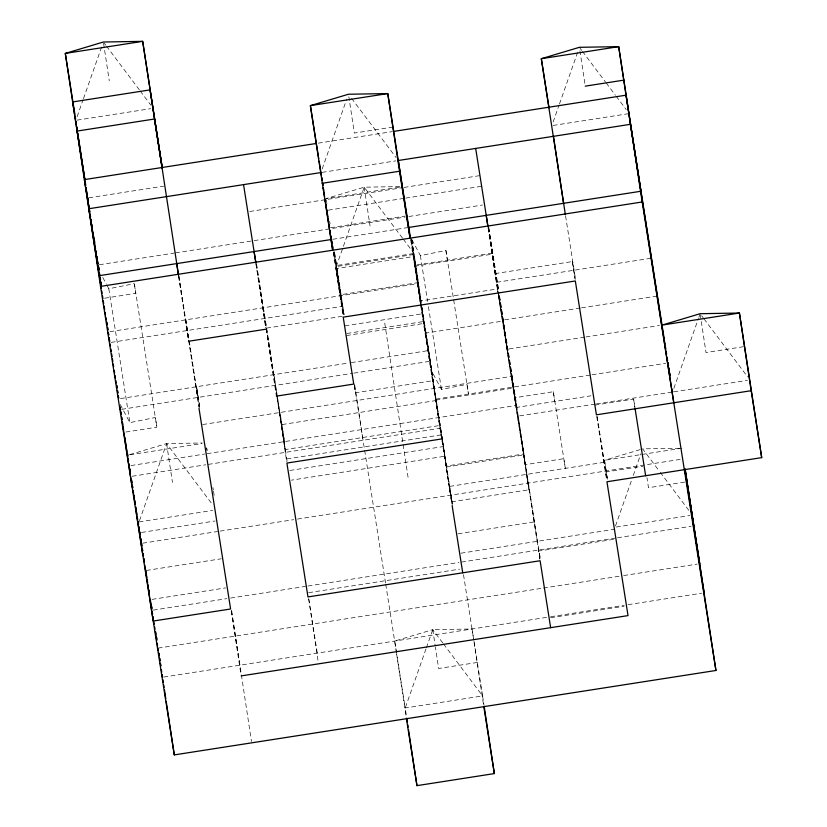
<?xml version="1.0" encoding="UTF-8"?>
<svg xmlns="http://www.w3.org/2000/svg" width="827" height="827" viewBox="0 0 827 827"><rect width="100%" height="100%" fill="white"/><g stroke="black" fill="none" stroke-linecap="round" stroke-linejoin="round"><path stroke-width="0.62" stroke-dasharray="4.13 3.1" d="M77.107 116.721L83.041 99.85M83.465 98.651L102.538 44.42M139.474 520.7L166.599 443.582L202.088 442.983M322.189 168.946L346.771 99.054M399.679 186.602L364.19 187.191L336.641 265.519L344.073 314.694M553.118 122.024L559.052 105.153M559.476 103.944L578.549 49.723M425.977 648.937L405.22 707.984L406.564 716.895M426.401 647.727L432.759 629.657L472.052 628.996L483.805 706.661M615.484 526.003L631.59 480.208M633.286 475.391L640.915 453.703M673.85 388.411L698.433 318.519M698.856 317.32L700.128 313.702M402.522 238.166L364.19 187.191L326.107 198.594L399.679 187.129M129.746 454.612L166.599 443.582L211.836 503.726M640.16 449.619L604.527 460.277L607.421 479.381M442.724 642.91L432.759 629.657L394.675 641.059L396.412 652.513M107.003 285.377L108.802 288.768L134.325 283.64L156.872 427.197L125.704 432.056M411.98 239.789L420.385 255.605L445.908 250.467L468.454 394.034L466.986 384.328L441.463 389.455L431.849 371.385L421.822 307.644M120.266 404.548L129.88 422.628L155.404 417.49L156.872 427.197M77.097 120.142L150.679 108.678M393.032 127.038L354.338 133.064L349.604 101.752M318.302 143.154L392.112 131.648M88.851 197.808L163.684 186.137M553.118 125.446L627.951 113.775M322.189 172.357L395.761 160.893M249.744 211.485L402.801 187.626M404.072 187.429L480.601 175.5M328.319 210.161L404.434 198.304M405.695 198.108L481.81 186.24M330.511 227.725L405.354 216.054M99.385 264.733L174.228 253.072M175.489 252.876L251.604 241.008M254.137 240.616L405.085 217.087M408.9 216.488L482.472 205.024M332.723 239.292L407.566 227.621M104.626 298.206L135.793 293.347L134.325 283.64M413.758 254.489L336.382 266.552L344.135 315.8M492.344 253.165L414.968 265.229L420.984 303.478M414.709 266.263L492.086 254.199L525.166 464.691L563.859 458.665L565.327 468.371L553.315 391.729L514.632 397.766M109.919 331.668L418.162 283.62M495.022 273.613L572.398 261.549L575.21 279.402M111.128 342.399L341.996 306.414L333.446 252.111L343.009 315.873M496.748 282.296L651.511 258.169M488.106 227.89L497.347 288.985L419.971 301.049L420.374 303.602M342.192 316.317L266.087 328.185L256.339 263.73M344.931 325.828L422.308 313.774M346.916 333.477L424.292 321.424M346.399 335.545L423.775 323.481M580.265 308.037L502.878 320.101L516.1 407.473L590.974 395.802M581.526 307.84L657.641 295.973M120.453 398.593L348.787 363.001M351.32 362.608L428.696 350.545M121.662 409.334L352.529 373.339M353.801 373.142L429.906 361.285L452.379 503.974M584.668 337.158L507.292 349.221L498.743 294.919M585.929 336.961L659.501 325.497M354.276 385.186L355.465 392.763L432.841 380.699M202.698 424.53L512.213 376.285L499.001 292.417M743.442 346.699L706 352.529L700.314 314.953M436.046 399.09L590.798 374.962M592.07 374.765L665.642 363.301M435.777 400.113L513.164 388.059M129.787 454.778L202.088 443.51M130.997 465.549L204.569 454.054M207.101 453.672L516.617 405.416L498.805 292.313M132.206 476.259L205.778 464.784M208.311 464.392L440.45 428.21M595.202 404.093L517.826 416.146L540.289 558.845L538.894 550.007M596.474 403.886L671.307 392.225M673.85 391.833L747.422 380.358M594.944 405.116L633.627 399.09L635.022 407.928M441.039 434.899L286.287 459.026L286.69 461.58M289.905 470.46L443.396 446.539L444.864 456.246L291.373 480.167M446.322 467.048L523.698 454.984M139.05 521.909L212.622 510.435M141.531 532.443L215.103 520.979M681.903 448.213L604.527 460.277L607.514 479.226M604.01 462.334L449.257 486.462L452.038 504.139M142.74 543.184L217.584 531.523M220.116 531.12L293.688 519.656M297.493 519.067L683.112 458.954M605.478 472.041L642.92 466.211M451.583 501.834L528.96 489.77L513.422 387.026M684.684 482.069L648.482 487.713L646.972 477.696M146.389 570.444L221.233 558.783M458.127 533.777L534.232 521.909M152.065 599.379L225.637 587.904M616.332 527.006L689.904 515.541M461.063 553.191L614.544 529.27M153.274 610.109L226.846 598.645M230.65 598.055L305.494 586.384M308.037 585.992L458.985 562.463M461.518 562.071L616.27 537.943M617.542 537.746L691.114 526.282M613.479 539.369L538.635 551.04L540.031 559.879M308.626 592.68L459.585 569.152M158.143 648.11L542.233 588.245M543.504 588.049L619.857 576.14M623.672 575.551L697.244 564.086M163.818 677.044L548.167 617.128M550.699 616.735L624.271 605.271M628.075 604.671L701.647 593.207M550.441 617.769L624.013 606.294M477.324 662.458L438.63 668.485L435.415 647.19M679.37 448.265L642.61 448.875L659.481 471.307M581.691 50.375L579.396 47.315L585.082 84.892M582.456 51.388L605.457 81.976M606.222 82.989L615.422 95.229M616.187 96.242L626.153 109.495M701.658 315.738L703.198 317.775M703.963 318.798L747.66 376.905M660.246 472.331L689.377 511.065M351.537 98.31L395.999 157.44M403.287 239.189L414.017 253.465L421.45 302.63M104.15 43.035L105.68 45.072M106.445 46.085L139.412 89.926M140.176 90.949L150.907 105.215M443.499 643.933L482.596 695.921L483.94 704.831M102.796 277.469L106.404 284.25M565.575 215.93L575.52 279.071M597.187 416.715L607.132 479.856M596.732 416.488L606.791 480.022M488.798 227.601L498.805 291.145M488.602 227.497L498.609 291.042M488.375 227.911L498.712 293.575M498.908 294.846L523.956 453.951L446.58 466.014L421.129 304.377M488.199 227.994L498.536 293.657M526.634 474.398L537.168 541.323M497.347 288.985L528.96 489.77M420.385 255.605L427.611 301.493M428.417 306.6L441.463 389.455M411.867 239.83L414.017 253.465L336.641 265.519L334.449 251.635M411.66 239.654L418.421 282.586L341.044 294.65L334.284 251.718M411.205 239.416L421.15 302.558M421.946 307.613L452.307 503.912M411.184 240.078L421.015 302.548M463.502 574.693L473.809 640.15M474.005 641.39L482.596 695.921L405.22 707.984L396.671 653.681M441.949 439.261L413.242 256.556L335.865 268.61L343.215 315.335M442.145 440.522L452.286 504.925M420.571 304.874L451.976 504.356M326.303 199.855L326.903 203.649M329.684 221.326L330.076 223.848M340.786 295.673L343.97 315.883M333.612 252.039L343.463 316.121M354.525 385.971L364.459 449.113M364.655 450.374L385.537 582.963M385.733 584.234L396.464 652.42M256.453 263.544L284.478 441.597L280.074 412.466M256.07 264.175L266.408 329.839M287.093 461.249L266.48 330.707L276.363 396.143M308.75 598.82L317.299 653.113M206.678 447.872L207.06 450.353M212.921 487.537L213.304 490.018M213.5 491.259L214.286 496.21M199.752 406.936L196.568 386.726L199.648 407.101M178.694 276.239L199.369 407.566M231.374 610.874L239.923 665.177M108.802 288.768L129.88 422.628M633.627 399.09L634.919 407.587M597.115 416.756L606.584 479.329M572.398 261.549L574.972 278.544M553.315 391.729L554.783 401.436M512.213 376.285L539.928 559.528M488.478 227.621L498.454 293.564M498.65 294.815L502.62 321.124L425.243 333.188L421.346 307.386M445.908 250.467L447.376 260.174M422.215 307.644L442.156 439.488M442.342 440.739L452.193 505.876M411.484 239.458L421.45 305.328M421.646 306.61L441.659 438.951M410.781 237.525L421.15 306.104M410.75 240.088L420.581 305.091M432.759 629.657L435.229 645.939M364.19 187.191L370.062 226.029M384.741 323.109L408.238 478.44M348.849 96.738L349.418 100.491M396.609 653.785L406.429 718.725M354.597 384.255L363.063 440.274M334.108 251.522L343.67 314.777M354.37 385.475L355.465 392.763M308.688 598.924L318.312 662.582M273.944 374.662L285.687 452.338M263.41 307.737L276.621 395.11M277.004 397.622L286.597 461.052M255.812 263.007L265.632 327.937M231.653 610.502L251.48 741.571M206.667 448.027L207.05 450.581M231.312 610.977L240.75 673.374M186.034 319.801L197.777 397.467M178.963 275.794L198.79 406.925M178.632 276.383L188.267 340.052M166.599 443.582L172.471 482.41M103.571 43.262L109.257 80.85M436.253 400.506L281.5 424.633L285.305 449.568L440.067 425.44L436.253 400.506"/><path stroke-width="1.24" d="M585.268 86.142L623.951 80.116M315.749 143.557L84.385 179.614L94.723 245.288L90.867 219.724M393.383 131.452L626.029 95.188L673.788 402.77M322.127 183.294L399.513 171.241L387.76 93.575L348.467 94.237L310.383 105.629L332.671 250.23L325.735 204.393M331.462 239.489L99.323 275.67L94.919 246.549M410.564 238.827L408.838 227.425L640.966 191.244L618.689 46.653L579.396 47.315L541.313 58.707L565.379 214.669M685.221 469.291L715.934 670.48L174.29 754.906L100.532 286.411L642.176 201.984L618.689 46.653L541.313 58.707L549.066 107.955M188.453 341.272L265.829 329.218M276.363 396.143L353.739 384.079L343.205 317.154L575.334 280.973L596.412 414.823L751.164 390.706L739.421 313.04L700.128 313.702L662.045 325.104L739.421 313.04L761.698 457.631L606.946 481.759L628.024 615.608L241.133 675.917M441.659 438.951L286.897 463.068L307.975 596.929L540.103 560.747L550.648 627.672M406.429 718.725L416.963 785.65L494.339 773.586L484.136 706.113M751.164 390.706L761.698 457.631M684.828 468.713L699.787 563.683M664.226 338.987L630.432 124.319L398.304 160.5L410.047 238.166L399.513 171.241M664.629 341.52L665.022 344.042M665.425 346.565L665.818 349.097M666.221 351.62L666.614 354.142M667.213 357.936L667.606 360.458M668.009 362.981L668.402 365.513M668.805 368.036L669.198 370.558M669.601 373.091L669.994 375.613M684.704 469.054L704.191 592.814M642.176 201.984L715.934 670.48M635.105 408.796L645.639 475.721M475.68 148.436L488.002 226.732M408.838 227.425L387.76 93.575L310.383 105.629L318.736 158.67M452.193 505.876L462.727 572.801M483.805 706.661L494.339 773.586M319.129 161.193L321.321 175.086L320.917 172.564L88.789 208.745L101.318 288.303M321.713 177.609L322.117 180.141M322.509 182.664L322.912 185.186M323.305 187.708L323.708 190.241M324.101 192.763L324.504 195.286M325.094 199.08L325.497 201.602M325.89 204.124L326.293 206.657M326.686 209.179L327.089 211.702M327.482 214.234L327.885 216.757M328.278 219.279L328.67 221.812M329.074 224.334L329.466 226.856M330.066 230.65L330.469 233.173M330.862 235.695L331.255 238.228M332.847 248.327L332.454 245.805L332.795 248.348M243.541 184.617L255.874 262.914L254.085 251.553M162.144 166.92L150.018 89.895L72.642 101.948L84.767 178.983L78.534 138.223M162.175 168.263L154.422 119.016L77.045 131.079L85.594 185.372M178.487 274.977L142.678 41.35L103.385 42.012L65.302 53.414L100.532 286.411M198.987 408.207L230.599 608.992L153.222 621.046L144.746 565.027M74.844 114.023L65.302 53.414L142.678 41.35L162.082 166.951M75.236 116.555L75.639 119.078M85.16 181.506L85.563 184.039M87.745 197.922L88.148 200.454M94.309 239.623L94.712 242.166M98.516 266.304L98.909 268.847M100.997 282.172L101.401 284.715M85.987 187.905L87.186 195.482L86.049 187.874M87.972 200.527L87.579 198.004L88.158 201.84M88.572 204.321L88.975 206.843M89.368 209.365L89.771 211.898M90.164 214.42L90.556 216.943M90.96 219.475L91.352 221.998M91.756 224.52L92.148 227.053M93.544 235.891L94.733 243.469M95.136 245.991L95.529 248.513M95.932 251.046L96.325 253.569M98.909 269.984L98.31 266.201L98.889 270.026M99.312 272.507L99.705 275.04M100.108 277.562L100.501 280.084M100.904 282.617L101.297 285.139M151.382 605.178L151.775 607.7M155.559 631.694L155.952 634.226M156.355 636.749L156.748 639.271M101.711 290.825L102.103 293.347M102.507 295.88L102.899 298.402M103.303 300.925L103.695 303.457M104.099 305.98L104.688 309.763M105.091 312.296L105.484 314.818M105.887 317.341L106.28 319.873M106.683 322.396L107.076 324.918M107.479 327.44L107.872 329.973M108.275 332.495L108.668 335.018M109.66 341.334L109.071 337.55L109.671 341.324M110.063 343.867L110.456 346.389M110.859 348.911L111.252 351.434M111.655 353.966L112.048 356.489M112.451 359.011L112.844 361.544M113.237 364.066L113.64 366.588M114.24 370.382L114.633 372.905M115.036 375.427L115.429 377.96M115.821 380.482L116.225 383.004M116.617 385.537L117.02 388.059M117.413 390.582L117.816 393.114M118.209 395.637L118.612 398.159M119.998 406.998L120.401 409.53L120.008 406.977M120.794 412.053L121.197 414.575M121.993 419.63L121.59 417.108L121.941 419.713M122.386 422.152L122.789 424.685M123.182 427.208L123.574 429.73M124.774 437.307L126.159 446.146M126.562 448.679L126.955 451.201M127.358 453.723L127.751 456.246M128.154 458.778L128.547 461.301M128.95 463.823L129.343 466.356M129.746 468.878L130.335 472.672M132.723 487.816L132.33 485.294L132.671 487.909M133.126 490.349L133.519 492.871M133.912 495.394L134.315 497.926M134.708 500.449L135.308 504.232M135.711 506.765L136.104 509.287M136.507 511.81L136.9 514.342M137.292 516.865L137.695 519.387M138.088 521.92L138.491 524.442M138.884 526.964L139.287 529.497M139.68 532.019L140.083 534.542M141.076 540.858L140.673 538.336L141.086 540.837M142.265 548.435L142.668 550.958L142.244 548.477M143.061 553.49L143.464 556.013M143.857 558.535L144.26 561.057M145.645 569.906L146.048 572.429M146.441 574.951L146.844 577.473M147.237 580.006L147.63 582.528M148.033 585.051L148.426 587.583M148.829 590.106L149.222 592.628M150.421 600.206L151.806 609.044L151.238 605.25M152.209 611.577L152.602 614.099M153.005 616.622L153.398 619.154M153.801 621.677L154.194 624.199M154.597 626.732L154.99 629.254M155.383 631.776L156.779 640.615M157.182 643.148L157.575 645.67M157.967 648.192L158.37 650.725M158.763 653.247L159.166 655.77M159.559 658.302L159.962 660.825M160.355 663.347L160.758 665.869M161.348 669.663L161.751 672.186M685.19 469.932L693.657 525.879M668.175 362.898L668.557 365.431M668.94 367.963L669.322 370.496M669.705 373.029L670.087 375.561M553.387 135.824L563.59 203.308M486.214 215.361L487.92 226.639M406.76 718.167L407.329 721.992M407.721 724.535L408.104 727.078M408.486 729.631L416.963 785.65M321.693 177.65L322.075 180.203M322.458 182.746L322.85 185.289M323.233 187.843L324.577 196.754M324.97 199.297L325.352 201.84M176.699 263.606L178.446 275.112M156.406 636.614L156.789 639.178M158.908 653.175L159.291 655.708M159.673 658.24L160.056 660.773M160.438 663.306L160.82 665.838M162.929 679.784L163.312 682.337M163.705 684.88L164.087 687.423M164.47 689.976L165.814 698.887M166.206 701.43L174.29 754.906M148.943 590.054L149.325 592.587M138.202 521.734L138.585 524.287M138.967 526.83L139.35 529.373M139.742 531.926L140.125 534.469M143.009 553.573L143.402 556.116M143.784 558.659L144.363 562.484M127.461 453.465L127.844 456.018M129.777 468.795L130.159 471.349M133.054 490.463L135.173 504.47M135.556 507.013L142.678 554.121M116.731 385.258L117.114 387.811M117.496 390.365L117.889 392.918M118.271 395.471L118.664 398.035M120.587 410.802L121.166 414.616M122.324 422.256L132.144 487.196M100.15 276.993L100.532 279.505M100.904 282.028L101.287 284.55M96.004 251.005L96.397 253.538M99.271 272.569L99.653 275.122M100.046 277.665L100.429 280.208M100.811 282.762L101.39 286.576M106.776 322.23L107.169 324.773M107.551 327.316L107.934 329.87M108.316 332.413L108.709 334.956M76.022 121.621L76.415 124.174M76.797 126.727L77.376 130.563M77.769 133.116L78.151 135.669M85.088 181.547L85.667 185.341M88.541 204.393L89.709 212.053M90.091 214.606L90.474 217.17M672.578 392.029L672.186 389.507L672.578 392.029M332.051 243.272L331.658 240.75L332.03 243.283M97.121 258.624L96.728 256.091L97.162 258.603M97.917 263.668L97.524 261.146L97.927 263.668M131.927 482.772L131.534 480.239L131.896 482.823M141.872 545.913L141.469 543.38L141.862 545.934M162.547 677.241L162.144 674.718L162.547 677.241"/></g></svg>
